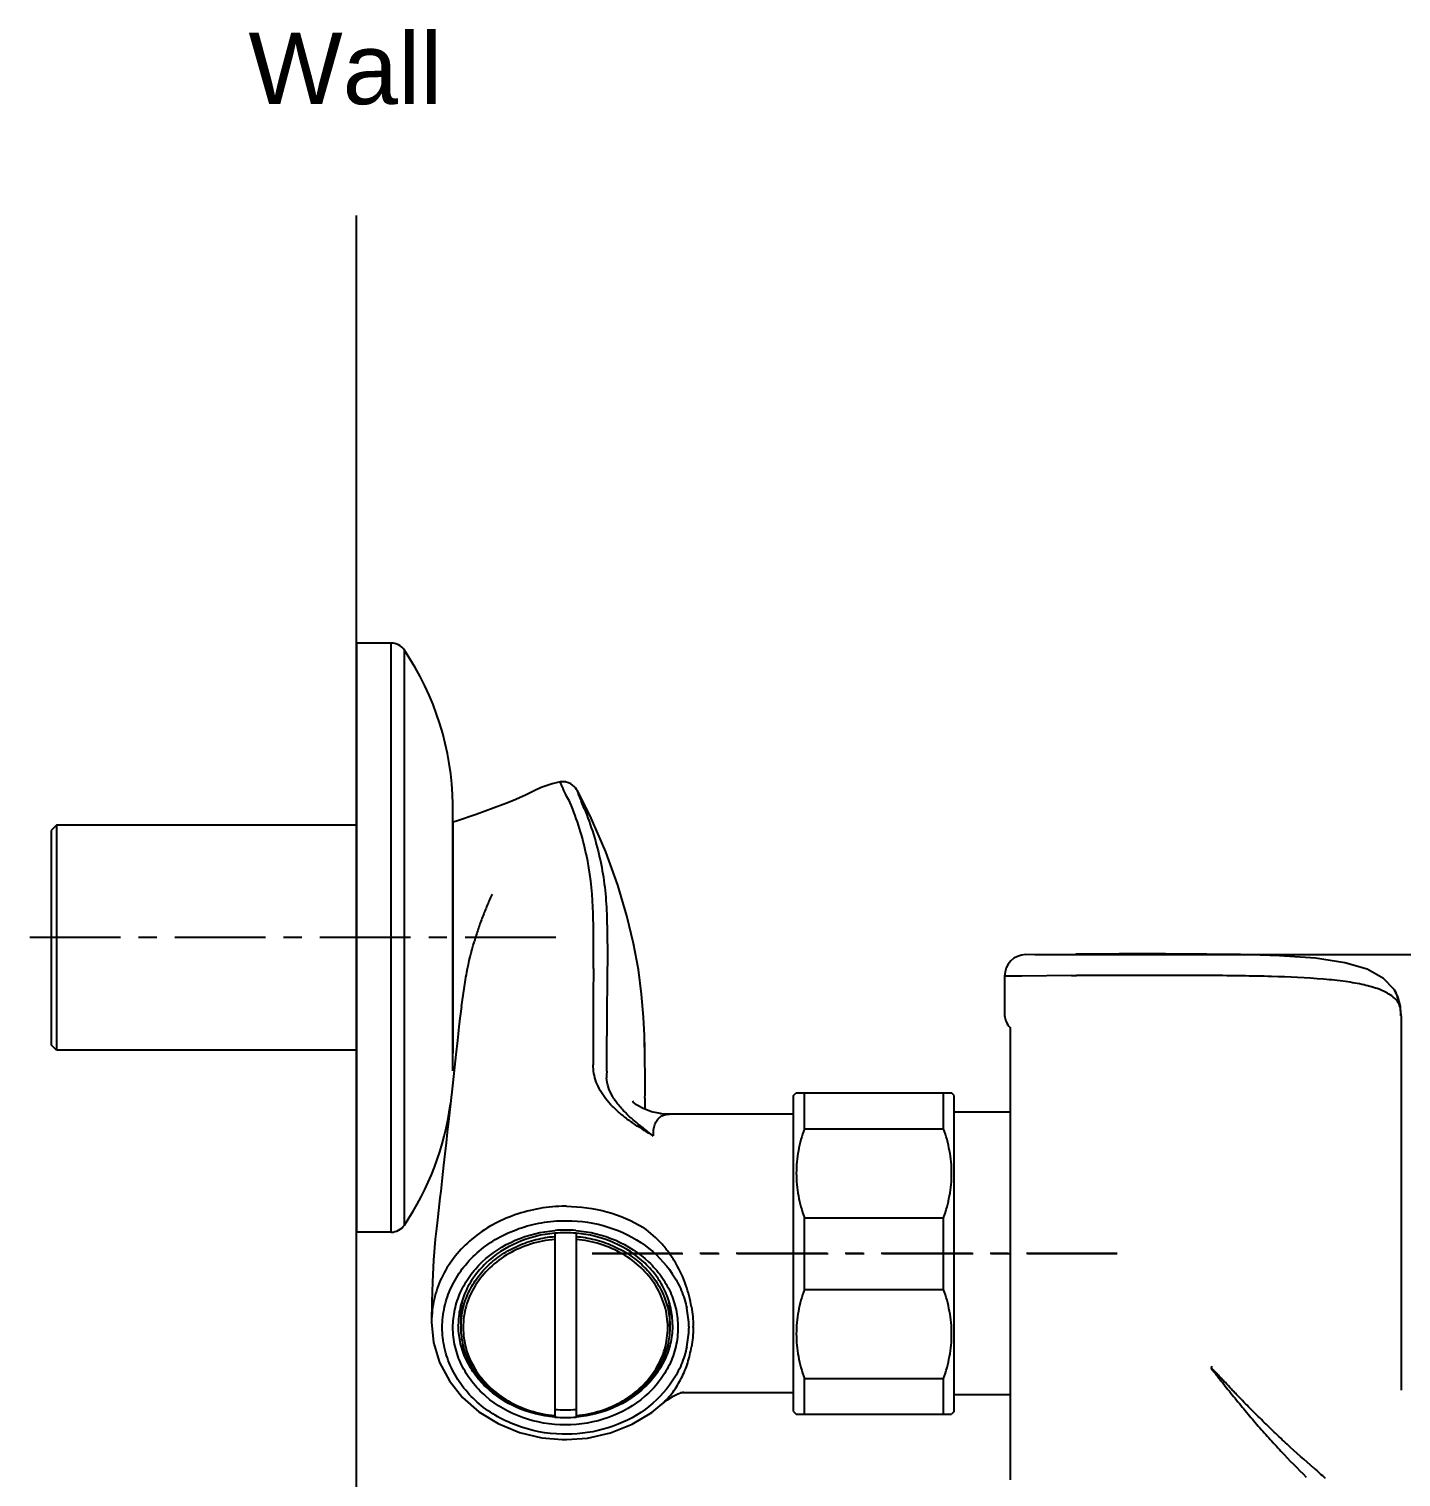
# Model space of a CAD drawing. Header units: millimetres. Extents: x 789 to 1209, y 393 to 987.
# Drawn here: x 997.3 to 1093.3, y 818.3 to 919.7 of the extents above; entities that cross this region are included whole.
import ezdxf

# ---------------------------------------------------------------- set-up
doc = ezdxf.new("R2010")
doc.units = ezdxf.units.MM
doc.header["$LTSCALE"] = 0.1
doc.linetypes.add('CENTERX2', pattern=[101.6, 63.5, -12.7, 12.7, -12.7])
for name, color, linetype in [('02___PRT_ALL_AXES', 7, 'Continuous'), ('CENTER', 1, 'CENTERX2'), ('DIM', 3, 'Continuous')]:
    doc.layers.add(name, color=color, linetype=linetype)
doc.styles.get("Standard").update_dxf_attribs({"font": 'arial.ttf'})
doc.dimstyles.new('ISO-25', dxfattribs={"dimtxt": 2.5, "dimasz": 2.5, "dimexe": 1.25, "dimexo": 0.625, "dimtad": 1, "dimlfac": 1.333333, "dimtxsty": 'Standard', "dimcen": 2.5, "dimadec": 0, "dimazin": 0, "dimtfac": 1, "dimtmove": 0, "dimatfit": 3, "dimfxl": 0, "dimarcsym": 0})

# ---------------------------------------------------------------- blocks, each defined once
blk = doc.blocks.new('*D25')
at = {"layer": 'Defpoints', "color": 0}
for p in [(1067.08, 854.9), (1067.08, 736.53), (1177.05, 736.53)]:
    blk.add_point(p, dxfattribs=at)
at = {"layer": 'DIM', "color": 0, "lineweight": -2}
for p, q in [((1067.71, 854.9), (1178.3, 854.9)), ((1177.05, 852.4), (1177.05, 739.03)), ((1067.71, 736.53), (1178.3, 736.53))]:
    blk.add_line(p, q, dxfattribs=at)
at = {"layer": 'DIM', "color": 0}
for points in [[(1176.63, 852.4), (1177.47, 852.4), (1177.05, 854.9)], [(1176.63, 739.03), (1177.47, 739.03), (1177.05, 736.53)]]:
    blk.add_solid(points, dxfattribs=at)
at = {"layer": 'DIM', "color": 0, "insert": (1174.92, 795.71), "char_height": 2.5, "attachment_point": 5, "rotation": 90}
blk.add_mtext('157,83', dxfattribs=at)

msp = doc.modelspace()

# ---------------------------------------------------------------- linework, layer by layer
for p, q in [((1020.2214, 515.1747), (1020.2214, 906.6507)), ((1022.6345, 835.4616), (1022.6345, 876.7116)), ((1023.567, 835.9572), (1023.567, 876.216))]:
    msp.add_line(p, q)
at = {"color": 7, "linetype": 'Continuous'}
for p, q in [((1022.6343, 835.4616), (1022.6345, 876.7116)), ((1023.5668, 835.9572), (1023.567, 876.216)), ((1032.7071, 866.393), (1032.7073, 866.3931)), ((1034.4836, 866.9878), (1034.4837, 866.9878)), ((1035.6582, 866.4113), (1035.6581, 866.4115)), ((1036.5693, 864.6093), (1035.6582, 866.4113)), ((1026.9688, 846.7663), (1026.9688, 865.4068)), ((1026.9714, 864.17), (1026.9714, 847.993)), ((999.2214, 863.9616), (998.8464, 863.5866)), ((998.8464, 863.5864), (998.8464, 848.5868)), ((999.2214, 863.9616), (999.2214, 848.2116)), ((1020.2214, 863.9616), (999.2214, 863.9616)), ((1067.0816, 854.8979), (1070.5774, 854.9274)), ((1036.8113, 853.9295), (1036.8112, 853.9449)), ((1027.5652, 851.2679), (1027.8214, 852.9667)), ((1037.7744, 853.47), (1037.7744, 853.4568)), ((1066.7878, 853.398), (1065.5963, 853.398)), ((1065.5963, 853.398), (1065.5963, 850.6272)), ((1070.2787, 853.4276), (1066.7878, 853.398)), ((1092.8628, 852.4521), (1092.8639, 852.4505)), ((1093.1169, 851.966), (1092.8639, 852.4505)), ((1093.3001, 851.2569), (1093.1169, 851.966)), ((1093.3425, 850.6128), (1093.3001, 851.2569)), ((1065.9714, 849.8019), (1065.9714, 818.1213)), ((1093.3463, 850.6137), (1093.3463, 824.3983)), ((1027.2774, 848.8839), (1027.1699, 847.9073)), ((1036.7841, 849.6466), (1036.7859, 847.1779)), ((1037.7443, 846.7284), (1037.7432, 849.1802)), ((999.2214, 848.2116), (998.8464, 848.5866)), ((1020.2214, 848.2116), (999.2214, 848.2116)), ((1027.1699, 847.9073), (1026.9525, 845.914)), ((1026.9525, 845.914), (1026.7738, 844.271)), ((1040.4137, 844.8366), (1040.4063, 844.073)), ((1050.8214, 845.0241), (1051.0089, 845.2116)), ((1050.8214, 822.8992), (1050.8214, 845.024)), ((1051.0089, 845.2116), (1061.8839, 845.2116)), ((1051.5714, 842.7058), (1051.5714, 845.2116)), ((1061.3214, 842.7058), (1061.3214, 845.2116)), ((1062.0714, 845.0241), (1061.8839, 845.2116)), ((1062.0714, 822.8992), (1062.0714, 845.024)), ((1026.7738, 844.271), (1026.6571, 843.2025)), ((1041.4853, 843.7644), (1041.492, 843.7635)), ((1042.1186, 843.7221), (1042.1207, 843.7221)), ((1050.8214, 843.7221), (1042.1282, 843.7221)), ((1065.9714, 843.8616), (1062.0714, 843.8616)), ((1026.6571, 843.2025), (1026.5768, 842.4713)), ((1051.5714, 842.7058), (1061.3214, 842.7058)), ((1026.4945, 841.7253), (1026.4089, 840.9548)), ((1026.5768, 842.4713), (1026.4945, 841.7253)), ((1034.9214, 837.2696), (1034.6051, 837.2697)), ((1034.6235, 836.2609), (1034.9214, 836.2608)), ((1051.5714, 836.4674), (1061.3214, 836.4674)), ((1051.5714, 831.4558), (1051.5714, 836.4674)), ((1061.3214, 831.4558), (1061.3214, 836.4674)), ((1025.7226, 834.9615), (1025.7232, 834.9675)), ((1034.0964, 835.3815), (1034.0964, 822.5422)), ((1034.1081, 835.5765), (1034.1192, 835.5774)), ((1035.5735, 835.5774), (1035.5846, 835.5765)), ((1035.5964, 835.3827), (1035.5964, 822.5422)), ((1051.5714, 831.4558), (1061.3214, 831.4558)), ((1027.5339, 828.8616), (1027.5339, 829.7241)), ((1042.1589, 828.8616), (1042.1589, 829.7241)), ((1025.4733, 829.1988), (1025.4728, 829.1627)), ((1025.4728, 829.1599), (1025.4728, 829.1627)), ((1027.5339, 828.8616), (1027.5339, 828.8618)), ((1042.1589, 828.8619), (1042.1589, 828.8616)), ((1043.4865, 828.8442), (1043.4865, 828.729)), ((1043.7956, 828.8094), (1043.7956, 828.8304)), ((1043.7956, 828.8094), (1043.7989, 828.7628)), ((1051.5714, 822.7116), (1051.5714, 825.2174)), ((1051.5714, 825.2174), (1061.3214, 825.2174)), ((1061.3214, 822.7116), (1061.3214, 825.2174)), ((1041.6034, 823.4216), (1041.6064, 823.4243)), ((1050.8214, 824.2011), (1042.9026, 824.2011)), ((1065.9714, 824.0616), (1062.0714, 824.0616)), ((1034.0917, 822.5119), (1034.0796, 822.5129)), ((1035.6131, 822.5129), (1035.6011, 822.5119)), ((1050.8214, 822.8991), (1051.0089, 822.7116)), ((1051.0089, 822.7116), (1061.8839, 822.7116)), ((1062.0714, 822.8991), (1061.8839, 822.7116)), ((1034.6082, 820.9374), (1034.9214, 820.9374)), ((1034.9214, 821.3124), (1034.6235, 821.3123))]:
    msp.add_line(p, q, dxfattribs=at)
for points in [[(1032.7071, 866.393), (1032.1079, 866.0949), (1031.3685, 865.7641), (1030.7322, 865.5105)], [(1034.4836, 866.9878), (1033.9054, 866.8619), (1033.1463, 866.6003), (1032.7073, 866.393)], [(1034.8466, 866.9894), (1034.8011, 866.9959), (1034.5851, 867.0009), (1034.4834, 866.9889)], [(1035.6579, 866.4117), (1035.6315, 866.4579), (1035.5589, 866.5643), (1035.4652, 866.6715), (1035.35, 866.7725), (1035.2147, 866.8614), (1035.0623, 866.932), (1034.8958, 866.9803), (1034.8466, 866.9894)], [(1030.7323, 865.5106), (1030.4824, 865.4166), (1028.5853, 864.7172), (1027.2094, 864.2311)], [(1027.2096, 864.2304), (1027.0586, 864.1873), (1026.9714, 864.17)], [(1040.3759, 849.2331), (1040.3206, 850.5142), (1040.1807, 852.1269), (1039.9493, 853.8462), (1039.6145, 855.6666), (1039.1525, 857.6179), (1038.5207, 859.7524), (1037.6667, 862.1028), (1036.5693, 864.6093)], [(1079.7505, 854.9297), (1076.8597, 854.944), (1073.6152, 854.9425), (1070.5769, 854.9275)], [(1092.8628, 852.4521), (1092.13, 853.2235), (1090.9741, 853.8684), (1089.4195, 854.3257), (1087.3511, 854.6371), (1084.8407, 854.8156), (1082.1131, 854.9), (1079.7506, 854.9298)], [(1027.5656, 851.2681), (1027.5397, 851.0913), (1027.4932, 850.7478), (1027.457, 850.4549), (1027.4317, 850.2391), (1027.384, 849.829)], [(1027.384, 849.829), (1027.3571, 849.5944), (1027.3302, 849.3567), (1027.2774, 848.8839)], [(1040.4145, 847.135), (1040.4132, 847.2652), (1040.3977, 848.2917), (1040.3762, 849.2332)], [(1041.492, 843.7635), (1040.8665, 843.895), (1040.2432, 844.1363), (1039.8224, 844.3872), (1039.5956, 844.5741), (1039.5429, 844.629)], [(1042.1201, 843.7221), (1041.9133, 843.7262), (1041.5932, 843.7508), (1041.4852, 843.7642)], [(1026.4089, 840.9548), (1026.3182, 840.1461), (1026.2699, 839.7187), (1026.2189, 839.2689), (1026.1653, 838.7986), (1026.1105, 838.3211), (1026.0566, 837.8536)], [(1026.0566, 837.8536), (1025.954, 836.9686), (1025.9046, 836.5449), (1025.8553, 836.1183), (1025.8087, 835.7128), (1025.7658, 835.3503), (1025.7232, 834.9675)], [(1025.724, 834.9658), (1025.604, 833.5069), (1025.5318, 831.9756), (1025.4927, 830.5747), (1025.4726, 829.199)], [(1025.4728, 829.1599), (1025.6158, 827.7441), (1026.0329, 826.3399), (1026.7186, 825.0436), (1027.6475, 823.8757), (1028.7938, 822.8698), (1030.1314, 822.0519), (1031.6207, 821.442), (1033.1892, 821.0666), (1034.608, 820.9374)], [(1034.9214, 820.9375), (1036.3998, 821.0434), (1037.9967, 821.4009), (1039.5124, 822.003), (1040.889, 822.837), (1041.6034, 823.4216)], [(1041.6041, 823.4201), (1041.9821, 823.7245), (1042.3829, 823.9755), (1042.7247, 824.138), (1042.9665, 824.2237), (1043.0137, 824.2372)], [(1043.0137, 824.2372), (1043.0831, 824.2541), (1043.0761, 824.2531)]]:
    msp.add_lwpolyline(points, dxfattribs=at)
for centre, radius, start, end in [((1022.6345, 875.5866), 1.125, 34.017118, 90), ((1019.2292, 856.9224), 18.1266, 28.336068, 30.048926), ((1015.1494, 856.6401), 22.6581, 22.010575, 23.315376), ((1067.0963, 853.398), 1.5, 90.573936, 180), ((1297.9245, 850.1813), 261.1404, 179.177603, 180.117339), ((1307.7424, 849.4606), 269.9985, 179.15168, 180.059643), ((1075.5092, 75.6157), 777.8294, 89.8248109, 90.3595396), ((1076.6625, 418.8771), 434.5661, 89.547892, 89.838482), ((929.4361, 846.0235), 110.984, 0.573811, 1.516944), ((929.4242, 846.0236), 110.9959, 359.387346, 0.573691), ((1030.6106, 830.2065), 15.848, 49.623044, 52.793301), ((1022.6345, 836.5866), 1.125, 270, 325.982882), ((1034.8464, 826.5084), 9.0981, 85.415819, 94.58434), ((1034.8464, 826.6976), 8.7214, 85.063645, 94.937257), ((1033.6161, 828.5712), 5.9773, 147.891327, 148.445716), ((1036.0766, 828.5712), 5.9773, 31.554285, 32.108673), ((1034.8464, 831.1429), 8.664, 265.002812, 274.997181), ((1034.8464, 831.4656), 8.4493, 264.90746, 275.09254)]:
    msp.add_arc(centre, radius, start, end, dxfattribs=at)
for points, knots in [([(1034.4945, 866.9542), (1034.4912, 866.9625), (1034.4862, 866.9744), (1034.4843, 866.9835), (1034.4829, 866.9877), (1034.4836, 866.9878)], [0, 0, 0, 0, 0.7617793, 0.94043285, 1, 1, 1, 1]), ([(1034.7194, 866.4532), (1034.6896, 866.5127), (1034.6099, 866.6775), (1034.5384, 866.8461), (1034.4945, 866.9542)], [0, 0, 0, 0, 0.36303583, 1, 1, 1, 1]), ([(1034.8462, 866.1599), (1034.8348, 866.1867), (1034.7925, 866.2845), (1034.7512, 866.3827), (1034.7194, 866.4532)], [0, 0, 0, 0, 0.27349162, 1, 1, 1, 1]), ([(1034.9196, 865.9991), (1034.9129, 866.0128), (1034.8875, 866.066), (1034.8635, 866.1198), (1034.8462, 866.1599)], [0, 0, 0, 0, 0.25826202, 1, 1, 1, 1]), ([(1035.6581, 866.4116), (1035.6573, 866.4129), (1035.6551, 866.4172), (1035.6543, 866.4088), (1035.6572, 866.4009), (1035.661, 866.3828), (1035.6683, 866.3592), (1035.678, 866.3275), (1035.6908, 866.2887), (1035.7136, 866.222), (1035.7506, 866.1198), (1035.8064, 865.9746), (1035.8768, 865.8006), (1035.929, 865.6751), (1035.9572, 865.608)], [0, 0, 0, 0, 0.00523993, 0.00869633, 0.02011686, 0.04014796, 0.06911265, 0.10710504, 0.15418111, 0.21039553, 0.350783, 0.53004181, 0.74827586, 1, 1, 1, 1]), ([(1036.7664, 858.2124), (1036.7238, 859.4469), (1036.4154, 861.9471), (1035.6642, 864.3515), (1035.1839, 865.5261)], [0, 0, 0, 0, 0.49326548, 1, 1, 1, 1]), ([(1036.1561, 865.1319), (1036.6386, 863.9468), (1037.4019, 861.5198), (1037.6946, 858.9927), (1037.7347, 857.7445)], [0, 0, 0, 0, 0.50607115, 1, 1, 1, 1]), ([(1029.7049, 859.1292), (1029.5854, 858.8725), (1029.3649, 858.3418), (1029.0365, 857.5324), (1028.7298, 856.693), (1028.5516, 856.1174), (1028.4713, 855.8251)], [0, 0, 0, 0, 0.24067801, 0.48822764, 0.74238181, 1, 1, 1, 1]), ([(1036.8106, 853.9448), (1036.8158, 854.2924), (1036.8277, 855.7151), (1036.803, 857.138), (1036.7671, 858.2124)], [0, 0, 0, 0, 0.24433458, 1, 1, 1, 1]), ([(1037.7357, 857.7438), (1037.747, 857.3802), (1037.7838, 855.9562), (1037.7898, 854.5314), (1037.7738, 853.4708)], [0, 0, 0, 0, 0.25536351, 1, 1, 1, 1]), ([(1027.8214, 852.9663), (1027.8564, 853.1973), (1028.0233, 854.1609), (1028.265, 855.1102), (1028.4711, 855.8251)], [0, 0, 0, 0, 0.23898618, 1, 1, 1, 1]), ([(1092.5889, 852.0796), (1092.3457, 852.2398), (1091.7451, 852.5174), (1090.6867, 852.808), (1089.3867, 853.0304), (1087.2297, 853.257), (1084.1038, 853.3871), (1081.4905, 853.4193), (1080.0915, 853.4293)], [0, 0, 0, 0, 0.06897129, 0.15516934, 0.25952094, 0.38093997, 0.66867101, 1, 1, 1, 1]), ([(1093.0954, 851.6167), (1093.064, 851.6595), (1092.9178, 851.8369), (1092.7361, 851.9826), (1092.5889, 852.0796)], [0, 0, 0, 0, 0.23160409, 1, 1, 1, 1]), ([(1092.8639, 852.4505), (1092.9477, 852.3248), (1093.071, 852.0534), (1093.1014, 851.758), (1093.0954, 851.6173)], [0, 0, 0, 0, 0.51746633, 1, 1, 1, 1]), ([(1093.316, 851.0384), (1093.307, 851.0949), (1093.2663, 851.298), (1093.1847, 851.4964), (1093.0954, 851.6173)], [0, 0, 0, 0, 0.27584007, 1, 1, 1, 1]), ([(1093.3463, 850.6137), (1093.3463, 850.6513), (1093.3441, 850.7933), (1093.3323, 850.9353), (1093.316, 851.0384)], [0, 0, 0, 0, 0.26483704, 1, 1, 1, 1]), ([(1065.5963, 850.6272), (1065.5963, 850.4827), (1065.6704, 850.1728), (1065.8559, 849.9177), (1065.9714, 849.8019)], [0, 0, 0, 0, 0.46915887, 1, 1, 1, 1]), ([(1040.0537, 842.7802), (1039.9298, 842.8526), (1039.6923, 843.0083), (1039.3464, 843.2486), (1039.0133, 843.4906), (1038.6012, 843.8211), (1038.1364, 844.2516), (1037.6565, 844.7992), (1037.2734, 845.3707), (1036.9904, 845.9599), (1036.825, 846.5664), (1036.7902, 846.9757), (1036.7859, 847.1779)], [0, 0, 0, 0, 0.07529846, 0.14876783, 0.22094568, 0.29119962, 0.42574017, 0.55264391, 0.67224317, 0.78555743, 0.89394495, 1, 1, 1, 1]), ([(1037.7445, 846.7282), (1037.7294, 846.6143), (1037.7207, 846.46), (1037.7259, 846.3064), (1037.7281, 846.2676)], [0, 0, 0, 0, 0.74738478, 1, 1, 1, 1]), ([(1040.1937, 842.8287), (1039.861, 843.092), (1039.3086, 843.5478), (1038.6287, 844.2579), (1038.1561, 844.9069), (1037.8314, 845.5737), (1037.7415, 846.0416), (1037.728, 846.2676)], [0, 0, 0, 0, 0.29246132, 0.49281627, 0.67611079, 0.84396246, 1, 1, 1, 1]), ([(1041.596, 843.5983), (1041.6352, 843.619), (1041.8, 843.6926), (1041.983, 843.7218), (1042.1187, 843.7221)], [0, 0, 0, 0, 0.24612577, 1, 1, 1, 1]), ([(1040.8771, 842.2796), (1040.8068, 842.3205), (1040.5285, 842.4809), (1040.2569, 842.6525), (1040.0537, 842.7802)], [0, 0, 0, 0, 0.25310977, 1, 1, 1, 1]), ([(1041.0005, 842.4155), (1041.0065, 842.5545), (1041.0395, 842.8125), (1041.158, 843.1587), (1041.3421, 843.4293), (1041.5089, 843.5523), (1041.596, 843.5983)], [0, 0, 0, 0, 0.30165561, 0.55991459, 0.78648878, 1, 1, 1, 1]), ([(1051.5714, 842.7058), (1051.3946, 842.2038), (1051.1106, 841.177), (1050.9582, 839.5866), (1051.1106, 837.9962), (1051.3946, 836.9694), (1051.5714, 836.4674)], [0, 0, 0, 0, 0.25096235, 0.50000002, 0.74903767, 1, 1, 1, 1]), ([(1061.3214, 836.4674), (1061.4981, 836.9694), (1061.7821, 837.9962), (1061.9345, 839.5866), (1061.7821, 841.177), (1061.4981, 842.2038), (1061.3214, 842.7058)], [0, 0, 0, 0, 0.25096235, 0.50000002, 0.74903767, 1, 1, 1, 1]), ([(1040.8771, 842.2796), (1040.8884, 842.2752), (1040.9296, 842.2567), (1040.9664, 842.2301), (1040.9936, 842.2115)], [0, 0, 0, 0, 0.2685714, 1, 1, 1, 1]), ([(1041.0005, 842.4155), (1040.9994, 842.3989), (1040.9952, 842.3308), (1040.9936, 842.2626), (1040.9936, 842.2111)], [0, 0, 0, 0, 0.24392257, 1, 1, 1, 1]), ([(1034.6051, 837.2697), (1033.4157, 837.2433), (1031.0735, 836.7916), (1028.5108, 835.3163), (1026.9724, 833.6716), (1026.1172, 832.2835), (1025.6023, 830.7698), (1025.4809, 829.7201), (1025.4733, 829.1988)], [0, 0, 0, 0, 0.26577681, 0.52212081, 0.64562743, 0.76585818, 0.88352498, 1, 1, 1, 1]), ([(1034.9214, 837.2697), (1035.8742, 837.2697), (1037.7656, 837.0114), (1039.5243, 836.2628), (1040.3178, 835.7759)], [0, 0, 0, 0, 0.50580902, 1, 1, 1, 1]), ([(1026.2225, 828.7866), (1026.2242, 829.2678), (1026.3337, 830.2389), (1026.8161, 831.6337), (1027.5913, 832.9237), (1028.6381, 834.0578), (1029.9217, 834.9851), (1031.3838, 835.6813), (1032.9686, 836.1301), (1034.07, 836.2481), (1034.6235, 836.2609)], [0, 0, 0, 0, 0.11620914, 0.23378572, 0.3538434, 0.47713876, 0.60397477, 0.73395881, 0.86629079, 1, 1, 1, 1]), ([(1034.9214, 836.2608), (1035.908, 836.2607), (1037.867, 835.9659), (1040.4746, 834.6831), (1042.1376, 832.9926), (1042.9933, 831.4063), (1043.2554, 830.5607), (1043.3418, 830.1341)], [0, 0, 0, 0, 0.26390019, 0.52038566, 0.76507082, 0.88358426, 1, 1, 1, 1]), ([(1043.6664, 830.2217), (1043.5852, 830.743), (1043.3208, 831.7887), (1042.7531, 833.0244), (1042.1513, 833.9578), (1041.4418, 834.8574), (1040.7905, 835.4414), (1040.3174, 835.7762)], [0, 0, 0, 0, 0.2380511, 0.48362479, 0.60991592, 0.73845956, 1, 1, 1, 1]), ([(1026.9714, 828.7866), (1026.9714, 829.2063), (1027.0623, 830.0529), (1027.4653, 831.2736), (1028.1202, 832.4078), (1029.3088, 833.7663), (1031.2994, 835.0494), (1033.1567, 835.4989), (1034.1081, 835.5765)], [0, 0, 0, 0, 0.11677883, 0.23483837, 0.35524676, 0.47870802, 0.73437937, 1, 1, 1, 1]), ([(1034.0958, 835.3866), (1033.1915, 835.3084), (1031.4308, 834.8753), (1029.5461, 833.6561), (1028.4247, 832.3718), (1027.8093, 831.3051), (1027.4315, 830.1601), (1027.3464, 829.3669), (1027.3464, 828.9741)], [0, 0, 0, 0, 0.26743564, 0.52388436, 0.64718423, 0.76705052, 0.88425553, 1, 1, 1, 1]), ([(1027.5339, 828.8618), (1027.5339, 829.2492), (1027.6173, 830.0306), (1027.9871, 831.1577), (1028.5881, 832.2058), (1029.3985, 833.1391), (1030.3902, 833.9274), (1031.5295, 834.5452), (1032.7781, 834.9728), (1033.6535, 835.1215), (1034.0964, 835.161)], [0, 0, 0, 0, 0.11661473, 0.23448591, 0.35468135, 0.47789816, 0.60440036, 0.73401158, 0.86616245, 1, 1, 1, 1]), ([(1034.0964, 834.9554), (1033.5259, 834.9034), (1032.4032, 834.6818), (1030.8509, 834.0073), (1029.5253, 833.0294), (1028.8329, 832.1942), (1028.5531, 831.7483)], [0, 0, 0, 0, 0.25968358, 0.51427404, 0.76133142, 1, 1, 1, 1]), ([(1035.5846, 835.5765), (1036.5361, 835.4989), (1038.3933, 835.0494), (1040.3839, 833.7663), (1041.5725, 832.4078), (1042.2274, 831.2736), (1042.6305, 830.0529), (1042.7214, 829.2063), (1042.7214, 828.7866)], [0, 0, 0, 0, 0.26562063, 0.52129198, 0.64475324, 0.76516162, 0.88322117, 1, 1, 1, 1]), ([(1035.5964, 835.161), (1036.0392, 835.1215), (1036.9147, 834.9728), (1038.1632, 834.5452), (1039.3026, 833.9275), (1040.2942, 833.1392), (1041.1046, 832.2058), (1041.7056, 831.1577), (1042.0754, 830.0306), (1042.1588, 829.2492), (1042.1589, 828.8619)], [0, 0, 0, 0, 0.13383754, 0.2659884, 0.39559961, 0.52210182, 0.64531864, 0.76551409, 0.88338528, 1, 1, 1, 1]), ([(1041.1397, 831.7483), (1040.8598, 832.1942), (1040.1674, 833.0294), (1038.8419, 834.0073), (1037.2895, 834.6818), (1036.1668, 834.9034), (1035.5964, 834.9554)], [0, 0, 0, 0, 0.23866858, 0.48572596, 0.74031642, 1, 1, 1, 1]), ([(1042.3464, 828.9741), (1042.3464, 829.3669), (1042.2612, 830.1601), (1041.8834, 831.3051), (1041.268, 832.3719), (1040.1466, 833.6561), (1038.2619, 834.8754), (1036.5011, 835.3084), (1035.5968, 835.3867)], [0, 0, 0, 0, 0.11574472, 0.23294968, 0.35281586, 0.47611553, 0.73256403, 1, 1, 1, 1]), ([(1028.5226, 831.6992), (1028.2533, 831.2606), (1027.8303, 830.3165), (1027.6114, 828.7875), (1027.8302, 827.2574), (1028.4714, 825.8246), (1029.4906, 824.5752), (1030.823, 823.5805), (1032.3874, 822.8951), (1033.5205, 822.6703), (1034.0964, 822.6178)], [0, 0, 0, 0, 0.12066014, 0.23910901, 0.35755678, 0.47821398, 0.60267804, 0.73156093, 0.86443093, 1, 1, 1, 1]), ([(1035.5964, 822.6178), (1036.1722, 822.6703), (1037.3053, 822.8951), (1038.8697, 823.5805), (1040.2021, 824.5752), (1041.2213, 825.8246), (1041.8625, 827.2574), (1042.0814, 828.7875), (1041.8624, 830.3165), (1041.4395, 831.2606), (1041.1702, 831.6992)], [0, 0, 0, 0, 0.13556907, 0.26843907, 0.39732196, 0.52178602, 0.64244322, 0.76089099, 0.87933986, 1, 1, 1, 1]), ([(1051.5714, 831.4558), (1051.3946, 830.9538), (1051.1106, 829.9273), (1051.0089, 828.8647), (1051.0089, 828.3366)], [0, 0, 0, 0, 0.50191859, 1, 1, 1, 1]), ([(1061.8839, 828.3366), (1061.8839, 828.8647), (1061.7821, 829.9273), (1061.4981, 830.9538), (1061.3214, 831.4558)], [0, 0, 0, 0, 0.49808182, 1, 1, 1, 1]), ([(1043.6664, 830.2216), (1043.7023, 829.9986), (1043.7694, 829.5532), (1043.7973, 829.1028), (1043.7989, 828.8785)], [0, 0, 0, 0, 0.50174513, 1, 1, 1, 1]), ([(1034.6235, 821.3123), (1033.5262, 821.3365), (1031.8795, 821.6546), (1029.9223, 822.5881), (1028.638, 823.5154), (1027.5914, 824.6495), (1026.816, 825.9394), (1026.3335, 827.3343), (1026.2245, 828.3054), (1026.2225, 828.7866)], [0, 0, 0, 0, 0.26534119, 0.39544929, 0.52240368, 0.64581539, 0.76598885, 0.8836784, 1, 1, 1, 1]), ([(1042.7214, 828.7866), (1042.7214, 828.3402), (1042.6183, 827.4388), (1042.1625, 826.1461), (1041.4244, 824.9577), (1040.092, 823.5589), (1037.8832, 822.3049), (1034.8464, 821.7945), (1031.8096, 822.3049), (1029.6007, 823.5589), (1028.2684, 824.9577), (1027.5303, 826.1461), (1027.0744, 827.4388), (1026.9714, 828.3402), (1026.9714, 828.7866)], [0, 0, 0, 0, 0.05815153, 0.11701814, 0.17718897, 0.23901902, 0.36720196, 0.5, 0.63279804, 0.76098097, 0.82281103, 0.88298186, 0.94184847, 1, 1, 1, 1]), ([(1034.0796, 822.5129), (1033.1797, 822.593), (1031.4252, 823.0299), (1029.5479, 824.2535), (1028.4281, 825.5435), (1027.8113, 826.6188), (1027.4319, 827.7751), (1027.3464, 828.5767), (1027.3464, 828.9741)], [0, 0, 0, 0, 0.2656079, 0.52121644, 0.6446628, 0.76508075, 0.8831733, 1, 1, 1, 1]), ([(1034.0964, 822.5422), (1033.6541, 822.5818), (1032.7796, 822.7306), (1031.5323, 823.1585), (1030.3935, 823.7771), (1029.4016, 824.567), (1028.5903, 825.503), (1027.9882, 826.5551), (1027.6174, 827.6873), (1027.5338, 828.4725), (1027.5339, 828.8618)], [0, 0, 0, 0, 0.13344949, 0.26527274, 0.39465787, 0.52106643, 0.64434339, 0.76475374, 0.88297128, 1, 1, 1, 1]), ([(1042.1589, 828.8619), (1042.1589, 828.4725), (1042.0753, 827.6873), (1041.7045, 826.5551), (1041.1024, 825.503), (1040.2912, 824.567), (1039.2993, 823.7771), (1038.1604, 823.1585), (1036.9131, 822.7306), (1036.0386, 822.5818), (1035.5964, 822.5422)], [0, 0, 0, 0, 0.11702865, 0.23524616, 0.35565654, 0.47893355, 0.60534218, 0.73472735, 0.86655059, 1, 1, 1, 1]), ([(1042.3464, 828.9741), (1042.3464, 828.5767), (1042.2608, 827.7751), (1041.8814, 826.6188), (1041.2646, 825.5435), (1040.1448, 824.2535), (1038.2675, 823.0299), (1036.513, 822.593), (1035.6131, 822.5129)], [0, 0, 0, 0, 0.1168267, 0.23491925, 0.3553372, 0.47878356, 0.7343921, 1, 1, 1, 1]), ([(1043.7989, 828.7628), (1043.795, 828.5386), (1043.7662, 828.0912), (1043.7016, 827.6482), (1043.6664, 827.4277)], [0, 0, 0, 0, 0.50122668, 1, 1, 1, 1]), ([(1051.0089, 828.3366), (1051.0089, 827.8084), (1051.1106, 826.7459), (1051.3946, 825.7194), (1051.5714, 825.2174)], [0, 0, 0, 0, 0.49808182, 1, 1, 1, 1]), ([(1061.3214, 825.2174), (1061.4981, 825.7194), (1061.7821, 826.7459), (1061.8839, 827.8084), (1061.8839, 828.3366)], [0, 0, 0, 0, 0.50191859, 1, 1, 1, 1]), ([(1043.3421, 827.439), (1043.2555, 827.0125), (1042.9932, 826.1669), (1042.1377, 824.5806), (1040.4746, 822.8901), (1037.8671, 821.6073), (1035.908, 821.3125), (1034.9214, 821.3124)], [0, 0, 0, 0, 0.11641742, 0.23493044, 0.47961492, 0.73610003, 1, 1, 1, 1]), ([(1041.6061, 823.4244), (1041.8894, 823.683), (1042.4042, 824.2557), (1043.0034, 825.2385), (1043.4338, 826.3035), (1043.6095, 827.05), (1043.6664, 827.4278)], [0, 0, 0, 0, 0.25105977, 0.50039538, 0.7499105, 1, 1, 1, 1]), ([(1080.0412, 825.9674), (1080.0448, 825.9628), (1080.057, 825.9579), (1080.0555, 825.9427), (1080.0519, 825.9384)], [0, 0, 0, 0, 0.50718865, 1, 1, 1, 1]), ([(1080.0595, 825.9319), (1080.1163, 825.8431), (1080.2531, 825.6816), (1080.4504, 825.4349), (1080.6429, 825.184), (1080.9004, 824.8502), (1081.2294, 824.4384), (1081.7624, 823.7847), (1082.4283, 822.9667), (1083.2447, 821.9993), (1084.0812, 821.0488), (1085.2225, 819.8043), (1086.1096, 818.8996), (1086.716, 818.3121)], [0, 0, 0, 0, 0.03121952, 0.06245657, 0.09367155, 0.12488462, 0.18733426, 0.24981132, 0.37478403, 0.4997827, 0.62481059, 0.74985858, 1, 1, 1, 1]), ([(1087.2494, 818.9345), (1086.6156, 819.4786), (1085.6814, 820.3146), (1084.4649, 821.4608), (1083.5655, 822.3353), (1082.6763, 823.2213), (1082.0213, 823.8979), (1081.5825, 824.3473), (1081.2992, 824.6561), (1081.0449, 824.9202), (1080.8323, 825.1517), (1080.6836, 825.2994), (1080.5085, 825.4942), (1080.3298, 825.6858), (1080.1812, 825.8331), (1080.1102, 825.9105), (1080.07, 825.944)], [0, 0, 0, 0, 0.24962714, 0.37452218, 0.49947805, 0.62450296, 0.74960607, 0.78089125, 0.81220466, 0.87481489, 0.89047001, 0.90611006, 0.93742506, 0.96873301, 0.9843754, 1, 1, 1, 1])]:
    msp.add_open_spline(points, degree=3, knots=knots, dxfattribs=at)
for points in [[(1070.2787, 853.4276), (1070.3951, 853.4293), (1070.5115, 853.4288), (1070.6278, 853.4288)], [(1040.0537, 842.7801), (1040.099, 842.7999), (1040.1458, 842.8165), (1040.1937, 842.8287)], [(1043.4865, 828.8442), (1043.4855, 829.2769), (1043.4293, 829.7104), (1043.3418, 830.1341)], [(1043.3421, 827.439), (1043.4291, 827.8628), (1043.4855, 828.2963), (1043.4865, 828.729)], [(1043.7957, 828.8304), (1043.7964, 828.8465), (1043.7978, 828.8625), (1043.7989, 828.8785)], [(1080.0915, 826.0674), (1080.0905, 826.0269), (1080.0648, 825.9897), (1080.0411, 825.9569)], [(1080.07, 825.944), (1080.0639, 825.9535), (1080.0526, 825.9598), (1080.0486, 825.9704)], [(1087.2507, 818.9355), (1087.5168, 818.7075), (1087.7757, 818.4711), (1088.0298, 818.2299)]]:
    msp.add_open_spline(points, degree=3, dxfattribs=at)
at = {"layer": '02___PRT_ALL_AXES', "color": 7, "linetype": 'Continuous'}
for p, q in [((1022.6345, 876.7116), (1020.2214, 876.7116)), ((1020.2214, 876.7116), (1020.2214, 835.4616)), ((1022.6345, 835.4616), (1020.2214, 835.4616)), ((1027.5339, 828.8616), (1027.5339, 829.7241)), ((1042.1589, 828.8616), (1042.1589, 829.7241))]:
    msp.add_line(p, q, dxfattribs=at)
for centre, radius, start, end in [((1007.0776, 865.0866), 19.8938, 0.922397, 34.017118), ((1007.0776, 847.0866), 19.8938, 325.982882, 352.345478), ((1033.038, 829.7232), 5.5042, 171.668588, 179.990534), ((1036.6547, 829.7232), 5.5042, 0.009471, 8.334146)]:
    msp.add_arc(centre, radius, start, end, dxfattribs=at)
at = {"layer": 'CENTER'}
for p, q in [((1034.1681, 856.0866), (991.8714, 856.0866)), ((1073.4714, 833.9616), (1036.7214, 833.9616)), ((1036.7214, 833.9616), (1073.4714, 833.9616))]:
    msp.add_line(p, q, dxfattribs=at)

# ---------------------------------------------------------------- texts
at = {"layer": 'DIM', "insert": (1012.6554, 919.4513), "char_height": 5, "attachment_point": 1}
msp.add_mtext_dynamic_manual_height_columns('Wall', width=19.018604, gutter_width=12.5, heights=[0], dxfattribs=at)

# ---------------------------------------------------------------- dimensions: what is measured, and where the dimension line sits
at = {"layer": 'DIM'}
dim = msp.add_linear_dim(base=(1177.0514, 736.5253), p1=(1067.0813, 854.8979), p2=(1067.0816, 736.5253), angle=90, dimstyle='ISO-25', dxfattribs=at)
dim.commit()
dim.dimension.update_dxf_attribs({"geometry": '*D25', "text_midpoint": (1174.9241, 795.7116)})

doc.saveas('drawing.dxf')
